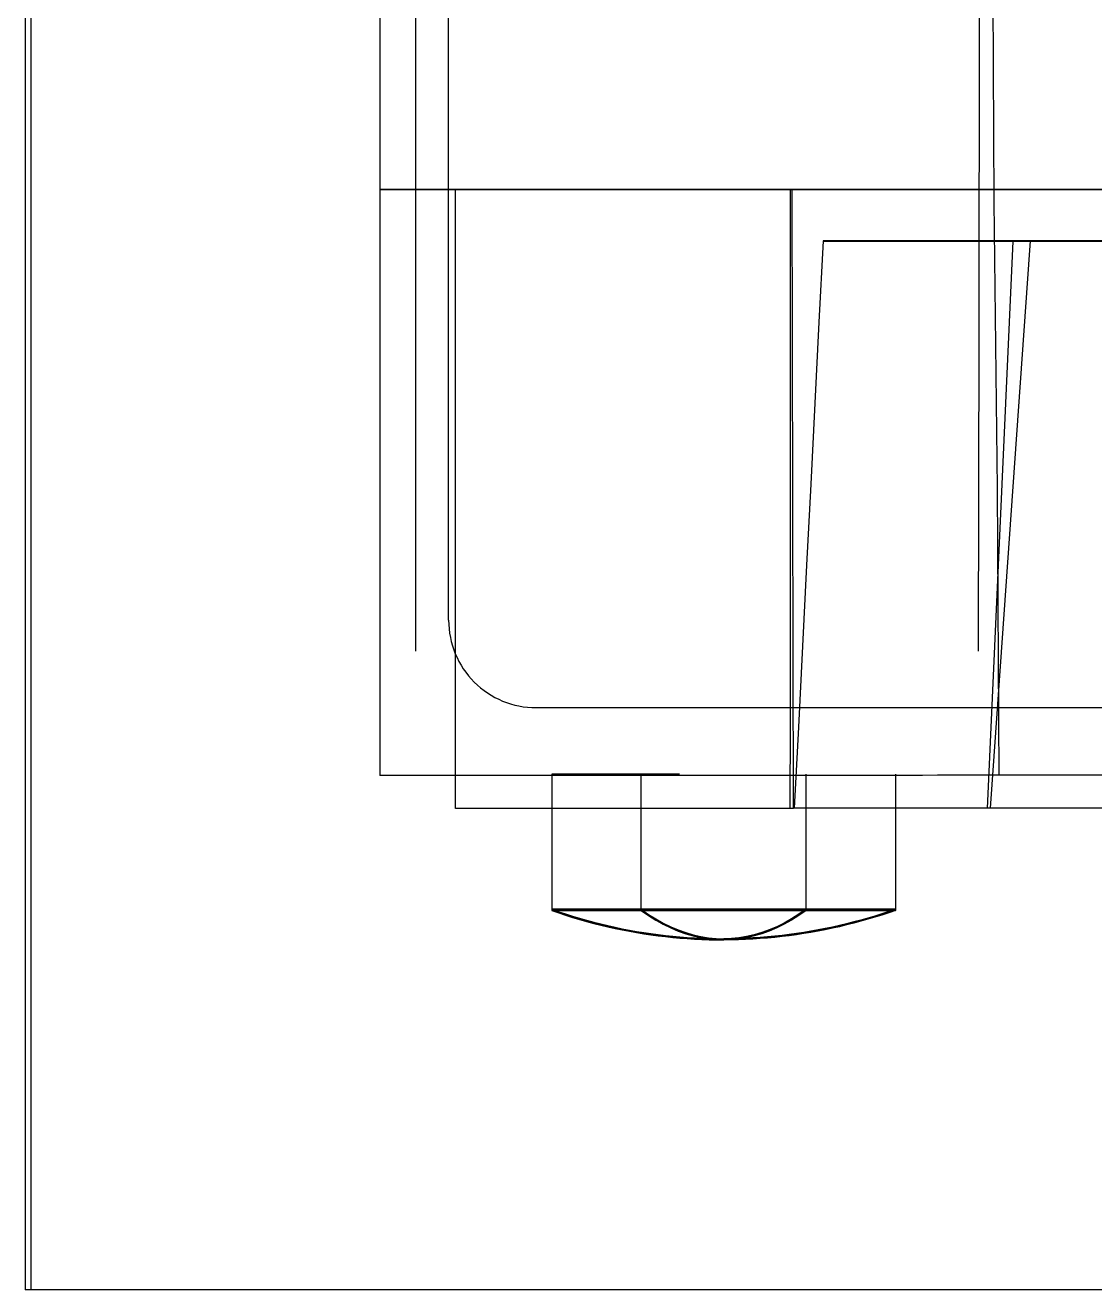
# Model space of a CAD drawing. Extents: x 0 to 320, y 0 to 390.
# Drawn here: x 0 to 31.11, y 0 to 36.78 of the extents above; entities that cross this region are included whole.
import ezdxf

# ---------------------------------------------------------------- set-up
doc = ezdxf.new("R2010")
doc.units = 0
doc.layers.add('-15N-THT. THIẾT BỊ ĐÓNG MỞ', color=40, linetype='CONTINUOUS')

# ---------------------------------------------------------------- blocks, each defined once
blk = doc.blocks.new('06 - N - SC VSD CHIẾU TRÊN ATV630C11~C16N4')
at = {"layer": '-15N-THT. THIẾT BỊ ĐÓNG MỞ'}
for p, q in [((-147.685, 19.471), (-147.685, 365.001)), ((-149.736, 213.922), (-149.684, 14.957)), ((-160, 65), (-160, 0)), ((-159.827, 0), (-159.827, 65)), ((-131.863, 39.98), (-131.826, 31.64)), ((-148.639, 27.857), (-148.639, 37.143)), ((-132.253, 27.857), (-132.239, 37.143)), ((-149.688, 32.002), (-27.399, 32.002)), ((-16.337, 31.999), (-149.687, 31.999)), ((-147.485, 32.002), (-147.475, 32.002)), ((-147.485, 14.002), (-147.485, 32.002)), ((-147.475, 31.999), (-147.485, 31.999)), ((-147.475, 32.002), (-147.445, 32.002)), ((-147.445, 31.999), (-147.475, 31.999)), ((-147.445, 32.002), (-147.396, 32.002)), ((-147.397, 31.999), (-147.445, 31.999)), ((-147.328, 31.999), (-147.397, 31.999)), ((-147.396, 32.002), (-147.327, 32.002)), ((-147.24, 31.999), (-147.328, 31.999)), ((-147.327, 32.002), (-147.239, 32.002)), ((-147.134, 31.999), (-147.24, 31.999)), ((-147.239, 32.002), (-147.132, 32.002)), ((-147.008, 31.999), (-147.134, 31.999)), ((-147.132, 32.002), (-147.006, 32.002)), ((-146.863, 31.999), (-147.008, 31.999)), ((-147.006, 32.002), (-146.861, 32.002)), ((-146.701, 31.999), (-146.863, 31.999)), ((-146.861, 32.002), (-146.697, 32.002)), ((-146.52, 31.999), (-146.701, 31.999)), ((-146.697, 32.002), (-146.515, 32.002)), ((-146.321, 31.999), (-146.52, 31.999)), ((-146.515, 32.002), (-146.316, 32.002)), ((-146.105, 31.999), (-146.321, 31.999)), ((-146.316, 32.002), (-146.099, 32.002)), ((-145.872, 31.999), (-146.105, 31.999)), ((-146.099, 32.002), (-145.865, 32.002)), ((-145.623, 31.999), (-145.872, 31.999)), ((-145.865, 32.002), (-145.615, 32.002)), ((-145.358, 31.999), (-145.623, 31.999)), ((-145.615, 32.002), (-145.349, 32.002)), ((-145.078, 31.999), (-145.358, 31.999)), ((-145.349, 32.002), (-145.067, 32.002)), ((-144.783, 31.999), (-145.078, 31.999)), ((-145.067, 32.002), (-144.771, 32.002)), ((-144.473, 31.999), (-144.783, 31.999)), ((-144.771, 32.002), (-144.46, 32.002)), ((-144.151, 31.999), (-144.473, 31.999)), ((-144.46, 32.002), (-144.136, 32.002)), ((-143.815, 31.999), (-144.151, 31.999)), ((-144.136, 32.002), (-143.798, 32.002)), ((-143.467, 31.999), (-143.815, 31.999)), ((-143.798, 32.002), (-143.449, 32.002)), ((-143.107, 31.999), (-143.467, 31.999)), ((-143.449, 32.002), (-143.088, 32.002)), ((-142.737, 31.999), (-143.107, 31.999)), ((-143.088, 32.002), (-142.716, 32.002)), ((-142.357, 31.999), (-142.737, 31.999)), ((-142.716, 32.002), (-142.334, 32.002)), ((-141.967, 31.999), (-142.357, 31.999)), ((-142.334, 32.002), (-141.942, 32.002)), ((-141.569, 31.999), (-141.967, 31.999)), ((-141.942, 32.002), (-141.542, 32.002)), ((-141.163, 31.999), (-141.569, 31.999)), ((-141.542, 32.002), (-141.135, 32.002)), ((-140.75, 31.999), (-141.163, 31.999)), ((-141.135, 32.002), (-140.72, 32.002)), ((-140.331, 31.999), (-140.75, 31.999)), ((-140.72, 32.002), (-140.299, 32.002)), ((-139.907, 31.999), (-140.331, 31.999)), ((-140.299, 32.002), (-139.009, 32.002)), ((-137.738, 31.999), (-139.907, 31.999)), ((-139.009, 32.002), (-138.572, 32.002)), ((-138.572, 32.002), (-137.694, 32.002)), ((-137.739, 29.428), (-137.738, 31.999)), ((-137.738, 31.999), (-27.389, 31.999)), ((-27.44, 32.002), (-137.694, 32.002)), ((-137.653, 14.002), (-137.694, 32.002)), ((-131.826, 31.64), (-131.732, 23.301)), ((-136.794, 30.502), (-136.913, 28.145)), ((-136.788, 30.502), (-136.794, 30.502)), ((-136.794, 30.5), (-136.788, 30.5)), ((-136.769, 30.502), (-136.788, 30.502)), ((-136.788, 30.5), (-136.771, 30.5)), ((-136.771, 30.5), (-136.744, 30.5)), ((-136.739, 30.502), (-136.769, 30.502)), ((-136.744, 30.5), (-136.705, 30.5)), ((-136.697, 30.502), (-136.739, 30.502)), ((-136.705, 30.5), (-136.655, 30.499)), ((-136.643, 30.502), (-136.697, 30.502)), ((-136.655, 30.499), (-136.595, 30.499)), ((-136.577, 30.502), (-136.643, 30.502)), ((-136.595, 30.499), (-136.524, 30.499)), ((-136.499, 30.502), (-136.577, 30.502)), ((-136.524, 30.499), (-136.442, 30.499)), ((-136.41, 30.502), (-136.499, 30.502)), ((-136.442, 30.499), (-136.349, 30.499)), ((-136.309, 30.502), (-136.41, 30.502)), ((-136.349, 30.499), (-136.247, 30.499)), ((-136.198, 30.502), (-136.309, 30.502)), ((-136.247, 30.499), (-136.134, 30.499)), ((-136.075, 30.502), (-136.198, 30.502)), ((-136.134, 30.499), (-136.012, 30.499)), ((-135.941, 30.502), (-136.075, 30.502)), ((-136.012, 30.499), (-135.88, 30.499)), ((-135.798, 30.502), (-135.941, 30.502)), ((-135.88, 30.499), (-135.739, 30.499)), ((-135.644, 30.502), (-135.798, 30.502)), ((-135.739, 30.499), (-135.589, 30.499)), ((-135.48, 30.502), (-135.644, 30.502)), ((-135.589, 30.499), (-135.43, 30.499)), ((-135.307, 30.502), (-135.48, 30.502)), ((-135.43, 30.499), (-135.263, 30.499)), ((-135.125, 30.502), (-135.307, 30.502)), ((-135.263, 30.499), (-135.088, 30.499)), ((-134.934, 30.502), (-135.125, 30.502)), ((-135.088, 30.499), (-134.905, 30.499)), ((-134.734, 30.502), (-134.934, 30.502)), ((-134.905, 30.499), (-134.714, 30.499)), ((-134.527, 30.502), (-134.734, 30.502)), ((-134.714, 30.499), (-134.517, 30.499)), ((-134.312, 30.502), (-134.527, 30.502)), ((-134.517, 30.499), (-134.314, 30.499)), ((-134.314, 30.499), (-134.104, 30.499)), ((-134.09, 30.502), (-134.312, 30.502)), ((-134.104, 30.499), (-133.668, 30.499)), ((-133.626, 30.502), (-134.09, 30.502)), ((-133.668, 30.499), (-133.442, 30.499)), ((-133.385, 30.502), (-133.626, 30.502)), ((-133.442, 30.499), (-132.741, 30.499)), ((-133.139, 30.502), (-133.385, 30.502)), ((-132.889, 30.502), (-133.139, 30.502)), ((-131.848, 30.502), (-132.889, 30.502)), ((-132.741, 30.499), (-132.5, 30.499)), ((-132.5, 30.499), (-32.411, 30.499)), ((-130.773, 30.502), (-131.928, 14.002)), ((-131.581, 30.502), (-131.848, 30.502)), ((-130.773, 30.502), (-131.581, 30.502)), ((-131.271, 30.499), (-131.378, 28.142)), ((-34.083, 30.502), (-130.773, 30.502)), ((-137.74, 26.856), (-137.739, 29.428)), ((-136.913, 28.145), (-137.033, 25.788)), ((-131.378, 28.142), (-131.591, 23.428)), ((-148.639, 18.571), (-148.639, 27.857)), ((-132.268, 18.571), (-132.253, 27.857)), ((-137.742, 24.285), (-137.74, 26.856)), ((-137.033, 25.788), (-137.152, 23.431)), ((-137.743, 21.713), (-137.742, 24.285)), ((-137.152, 23.431), (-137.272, 21.074)), ((-131.591, 23.428), (-131.804, 18.714)), ((-131.732, 23.301), (-131.684, 14.961)), ((-137.744, 19.142), (-137.743, 21.713)), ((-137.272, 21.074), (-137.391, 18.717)), ((-147.685, 19.471), (-147.685, 19.471)), ((-137.745, 16.57), (-137.744, 19.142)), ((-137.391, 18.717), (-137.511, 16.359)), ((-131.804, 18.714), (-132.017, 13.999)), ((-145.142, 16.93), (144.7, 17.074)), ((-145.142, 16.93), (-145.142, 16.93)), ((-137.746, 13.999), (-137.745, 16.57)), ((-137.511, 16.359), (-137.63, 14.002)), ((-144.685, 14.992), (-144.685, 14.01)), ((-144.685, 14.988), (-144.685, 14.497)), ((-144.685, 14.983), (-144.685, 14.492)), ((-144.685, 14.982), (-144.685, 14.491)), ((-144.685, 14.978), (-144.685, 14.486)), ((-144.685, 14.973), (-144.685, 14.482)), ((-144.685, 14.963), (-144.685, 14.472)), ((-144.685, 14.958), (-144.685, 14.466)), ((-142.083, 13.871), (-142.084, 14.994)), ((-142.083, 14.428), (-142.084, 14.989)), ((-142.083, 14.423), (-142.084, 14.985)), ((-142.083, 13.861), (-142.084, 14.984)), ((-142.083, 14.418), (-142.084, 14.979)), ((-142.083, 14.413), (-142.084, 14.974)), ((-142.083, 14.403), (-142.084, 14.965)), ((-142.083, 14.398), (-142.084, 14.959)), ((-137.286, 14.43), (-137.286, 14.996)), ((-137.286, 13.308), (-137.286, 14.987)), ((-137.286, 14.425), (-137.286, 14.986)), ((-137.286, 14.42), (-137.286, 14.981)), ((-137.286, 13.844), (-137.286, 14.976)), ((-137.286, 14.4), (-137.286, 14.961)), ((-134.685, 14.996), (-134.685, 14.505)), ((-134.685, 14.992), (-134.685, 14.01)), ((-134.685, 14.987), (-134.685, 14.496)), ((-134.685, 14.986), (-134.685, 14.004)), ((-134.685, 14.981), (-134.685, 14.49)), ((-134.685, 14.976), (-134.685, 14.486)), ((-134.685, 14.967), (-134.685, 14.476)), ((-134.685, 14.961), (-134.685, 14.47)), ((-107.185, 14.967), (-131.684, 14.961)), ((-144.685, 14.497), (-144.685, 14.006)), ((-144.685, 14.492), (-144.685, 14.001)), ((-144.685, 14.491), (-144.685, 14)), ((-144.685, 14.486), (-144.685, 13.995)), ((-144.685, 14.482), (-144.685, 13.991)), ((-144.685, 14.472), (-144.685, 13.981)), ((-144.685, 14.466), (-144.684, 13.484)), ((-142.083, 13.867), (-142.083, 14.428)), ((-142.083, 13.862), (-142.083, 14.423)), ((-142.083, 13.856), (-142.083, 14.418)), ((-142.083, 13.852), (-142.083, 14.413)), ((-142.083, 13.842), (-142.083, 14.403)), ((-142.083, 13.836), (-142.083, 14.398)), ((-137.286, 13.302), (-137.286, 14.425)), ((-137.286, 13.859), (-137.286, 14.42)), ((-137.286, 13.839), (-137.286, 14.4)), ((-134.685, 14.505), (-134.685, 14.014)), ((-134.685, 14.496), (-134.685, 14.005)), ((-134.685, 14.49), (-134.685, 13.999)), ((-134.685, 14.486), (-134.685, 13.995)), ((-134.685, 14.476), (-134.685, 13.985)), ((-134.685, 14.47), (-134.685, 13.979)), ((-147.485, 14.002), (-147.475, 14.002)), ((-147.485, 13.999), (-147.485, 14.002)), ((-147.475, 14.002), (-147.445, 14.002)), ((-147.445, 14.002), (-147.396, 14.002)), ((-147.396, 14.002), (-147.327, 14.002)), ((-147.327, 14.002), (-147.238, 14.002)), ((-147.238, 14.002), (-147.131, 14.002)), ((-147.131, 14.002), (-147.004, 14.002)), ((-147.004, 14.002), (-146.858, 14.002)), ((-146.858, 14.002), (-146.694, 14.002)), ((-146.694, 14.002), (-146.511, 14.002)), ((-146.511, 14.002), (-146.311, 14.002)), ((-146.311, 14.002), (-146.093, 14.002)), ((-146.093, 14.002), (-145.858, 14.002)), ((-145.858, 14.002), (-145.607, 14.002)), ((-145.607, 14.002), (-145.34, 14.002)), ((-145.34, 14.002), (-145.057, 14.002)), ((-145.057, 14.002), (-144.759, 14.002)), ((-144.759, 14.002), (-144.447, 14.002)), ((-144.685, 14.01), (-144.684, 13.519)), ((-144.685, 14.006), (-144.684, 13.515)), ((-144.685, 14.001), (-144.684, 13.51)), ((-144.685, 14), (-144.684, 13.018)), ((-144.685, 13.995), (-144.684, 13.504)), ((-144.685, 13.991), (-144.684, 13.499)), ((-144.685, 13.981), (-144.684, 13.49)), ((-144.447, 14.002), (-144.122, 14.002)), ((-144.122, 14.002), (-143.783, 14.002)), ((-143.783, 14.002), (-143.069, 14.002)), ((-143.069, 14.002), (-142.696, 14.002)), ((-142.696, 14.002), (-141.919, 14.002)), ((-141.919, 14.002), (-141.518, 14.002)), ((-141.518, 14.002), (-140.269, 14.002)), ((-140.269, 14.002), (-139.841, 14.002)), ((-139.841, 14.002), (-137.653, 14.002)), ((-27.483, 14.002), (-137.653, 14.002)), ((-134.685, 14.014), (-134.684, 13.523)), ((-134.685, 14.01), (-134.684, 13.519)), ((-134.685, 14.005), (-134.684, 13.514)), ((-134.685, 14.004), (-134.684, 13.513)), ((-134.685, 13.999), (-134.684, 13.508)), ((-134.685, 13.995), (-134.684, 13.504)), ((-134.685, 13.985), (-134.684, 13.494)), ((-134.685, 13.979), (-134.684, 13.488)), ((-142.082, 13.31), (-142.083, 13.871)), ((-142.082, 13.305), (-142.083, 13.867)), ((-142.082, 12.74), (-142.083, 13.862)), ((-142.082, 13.3), (-142.083, 13.861)), ((-142.082, 13.295), (-142.083, 13.856)), ((-142.082, 12.729), (-142.083, 13.852)), ((-142.082, 12.719), (-142.083, 13.842)), ((-142.082, 13.275), (-142.083, 13.836)), ((-137.286, 13.303), (-137.286, 13.865)), ((-137.286, 12.741), (-137.286, 13.859)), ((-137.286, 13.293), (-137.286, 13.854)), ((-137.286, 13.283), (-137.286, 13.844)), ((-137.286, 12.716), (-137.286, 13.839)), ((-144.684, 13.519), (-144.684, 13.028)), ((-144.684, 13.515), (-144.684, 13.023)), ((-144.684, 13.51), (-144.684, 13.019)), ((-144.684, 13.504), (-144.684, 13.013)), ((-144.684, 13.499), (-144.684, 13.008)), ((-144.684, 13.49), (-144.684, 12.999)), ((-144.684, 13.484), (-144.684, 12.993)), ((-142.081, 12.187), (-142.082, 13.31)), ((-142.081, 12.183), (-142.082, 13.305)), ((-142.081, 12.177), (-142.082, 13.3)), ((-142.082, 12.734), (-142.082, 13.295)), ((-142.082, 12.714), (-142.082, 13.275)), ((-137.286, 12.751), (-137.286, 13.312)), ((-137.286, 12.747), (-137.286, 13.308)), ((-137.286, 12.742), (-137.286, 13.303)), ((-137.286, 12.17), (-137.286, 13.297)), ((-137.286, 12.722), (-137.286, 13.283)), ((-134.684, 13.523), (-134.684, 13.032)), ((-134.684, 13.519), (-134.684, 13.028)), ((-134.684, 13.514), (-134.684, 13.023)), ((-134.684, 13.513), (-134.684, 13.022)), ((-134.684, 13.508), (-134.684, 13.017)), ((-134.684, 13.504), (-134.684, 13.013)), ((-134.684, 13.494), (-134.684, 13.003)), ((-134.684, 13.488), (-134.684, 12.506)), ((-144.684, 13.028), (-144.684, 12.537)), ((-144.684, 13.023), (-144.684, 12.041)), ((-144.684, 13.019), (-144.684, 12.528)), ((-144.684, 13.018), (-144.684, 12.527)), ((-144.684, 13.013), (-144.684, 12.522)), ((-144.684, 13.008), (-144.684, 12.517)), ((-144.684, 12.999), (-144.684, 12.017)), ((-144.684, 12.993), (-144.684, 12.502)), ((-134.684, 13.032), (-134.684, 12.05)), ((-134.684, 13.028), (-134.684, 12.537)), ((-134.684, 13.023), (-134.684, 12.532)), ((-134.684, 13.022), (-134.684, 12.531)), ((-134.684, 13.017), (-134.684, 12.526)), ((-134.684, 13.013), (-134.684, 12.522)), ((-134.684, 13.003), (-134.684, 12.512)), ((-144.684, 12.537), (-144.684, 12.046)), ((-144.684, 12.528), (-144.684, 12.037)), ((-144.684, 12.527), (-144.684, 12.036)), ((-144.684, 12.522), (-144.684, 12.031)), ((-144.684, 12.517), (-144.684, 12.026)), ((-142.081, 12.178), (-142.082, 12.74)), ((-142.081, 12.173), (-142.082, 12.734)), ((-142.081, 12.168), (-142.082, 12.729)), ((-142.081, 12.158), (-142.082, 12.719)), ((-142.081, 12.152), (-142.082, 12.714)), ((-137.286, 11.628), (-137.286, 12.751)), ((-137.286, 12.18), (-137.286, 12.741)), ((-137.286, 12.161), (-137.286, 12.722)), ((-137.286, 12.155), (-137.286, 12.716)), ((-134.684, 12.537), (-134.684, 12.046)), ((-134.684, 12.532), (-134.684, 12.041)), ((-134.684, 12.531), (-134.684, 12.04)), ((-134.684, 12.526), (-134.684, 12.036)), ((-134.684, 12.522), (-134.684, 12.031)), ((-134.684, 12.512), (-134.684, 12.021)), ((-134.684, 12.506), (-134.684, 12.015)), ((-144.684, 12.502), (-144.684, 12.011)), ((-142.081, 11.626), (-142.081, 12.187)), ((-142.081, 11.622), (-142.081, 12.183)), ((-142.081, 11.617), (-142.081, 12.178)), ((-142.081, 11.616), (-142.081, 12.177)), ((-142.08, 11.05), (-142.081, 12.173)), ((-142.08, 11.045), (-142.081, 12.168)), ((-142.08, 11.036), (-142.081, 12.158)), ((-142.081, 11.591), (-142.081, 12.152)), ((-137.286, 11.067), (-137.286, 12.185)), ((-137.286, 11.618), (-137.286, 12.18)), ((-137.286, 11.614), (-137.286, 12.175)), ((-137.286, 11.609), (-137.286, 12.17)), ((-137.286, 11.599), (-137.286, 12.161)), ((-137.286, 11.032), (-137.286, 12.155)), ((-144.684, 12.046), (-144.683, 11.555)), ((-144.684, 12.041), (-144.683, 11.55)), ((-144.684, 12.037), (-144.683, 11.055)), ((-144.684, 12.036), (-144.683, 11.545)), ((-144.684, 12.031), (-144.683, 11.049)), ((-144.684, 12.026), (-144.683, 11.044)), ((-144.684, 12.017), (-144.683, 11.526)), ((-144.684, 12.011), (-144.683, 11.52)), ((-134.684, 12.05), (-134.683, 11.559)), ((-134.684, 12.046), (-134.683, 11.555)), ((-134.684, 12.041), (-134.683, 11.55)), ((-134.684, 12.04), (-134.683, 11.549)), ((-134.684, 12.036), (-134.683, 11.545)), ((-134.684, 12.031), (-134.683, 11.54)), ((-134.684, 12.021), (-134.683, 11.53)), ((-134.684, 12.015), (-134.683, 11.525)), ((-144.683, 11.555), (-144.683, 11.064)), ((-144.683, 11.55), (-144.683, 11.059)), ((-144.683, 11.545), (-144.683, 11.054)), ((-144.683, 11.526), (-144.683, 11.034)), ((-144.683, 11.52), (-144.683, 11.029)), ((-142.08, 11.065), (-142.081, 11.626)), ((-142.08, 11.06), (-142.081, 11.622)), ((-142.08, 11.056), (-142.081, 11.617)), ((-142.08, 11.055), (-142.081, 11.616)), ((-142.08, 11.03), (-142.081, 11.591)), ((-137.286, 11.058), (-137.286, 11.624)), ((-137.286, 11.052), (-137.286, 11.618)), ((-137.286, 11.048), (-137.286, 11.609)), ((-137.286, 11.038), (-137.286, 11.599)), ((-134.683, 11.559), (-134.683, 11.068)), ((-134.683, 11.555), (-134.683, 11.064)), ((-134.683, 11.55), (-134.683, 11.059)), ((-134.683, 11.549), (-134.683, 11.058)), ((-134.683, 11.545), (-134.683, 11.054)), ((-134.683, 11.54), (-134.683, 11.049)), ((-134.683, 11.53), (-134.683, 11.039)), ((-134.683, 11.525), (-134.683, 11.034)), ((-144.683, 11.064), (-144.482, 10.994)), ((-144.683, 11.059), (-144.482, 10.99)), ((-144.683, 11.055), (-144.482, 10.985)), ((-144.683, 11.054), (-144.482, 10.984)), ((-144.683, 11.049), (-144.482, 10.979)), ((-144.683, 11.044), (-144.482, 10.975)), ((-144.683, 11.034), (-144.482, 10.965)), ((-142.08, 11.065), (-141.87, 10.917)), ((-142.08, 11.06), (-141.87, 10.913)), ((-142.08, 11.056), (-141.87, 10.908)), ((-142.08, 11.055), (-141.87, 10.907)), ((-142.08, 11.05), (-141.87, 10.902)), ((-142.08, 11.045), (-141.87, 10.898)), ((-142.08, 11.036), (-141.87, 10.888)), ((-137.286, 11.067), (-137.497, 10.919)), ((-137.286, 11.063), (-137.497, 10.915)), ((-137.286, 11.058), (-137.497, 10.91)), ((-137.286, 11.057), (-137.497, 10.909)), ((-137.286, 11.052), (-137.497, 10.905)), ((-137.286, 11.048), (-137.497, 10.9)), ((-137.286, 11.038), (-137.497, 10.89)), ((-134.683, 11.068), (-134.884, 10.999)), ((-134.683, 11.064), (-134.884, 10.995)), ((-134.683, 11.059), (-134.884, 10.99)), ((-134.683, 11.058), (-134.884, 10.989)), ((-134.683, 11.054), (-134.884, 10.984)), ((-134.683, 11.049), (-134.884, 10.979)), ((-134.683, 11.039), (-134.884, 10.97)), ((-134.683, 11.034), (-134.884, 10.964)), ((-144.683, 11.029), (-144.482, 10.959)), ((-144.482, 10.994), (-144.281, 10.928)), ((-144.482, 10.99), (-144.281, 10.923)), ((-144.482, 10.985), (-144.281, 10.919)), ((-144.482, 10.984), (-144.281, 10.918)), ((-144.482, 10.979), (-144.281, 10.913)), ((-144.482, 10.975), (-144.281, 10.908)), ((-144.482, 10.965), (-144.281, 10.899)), ((-144.482, 10.959), (-144.281, 10.893)), ((-144.281, 10.928), (-144.078, 10.864)), ((-144.281, 10.923), (-144.078, 10.86)), ((-144.281, 10.919), (-144.078, 10.855)), ((-144.281, 10.918), (-144.078, 10.854)), ((-144.281, 10.913), (-144.078, 10.85)), ((-144.281, 10.908), (-144.078, 10.845)), ((-144.281, 10.899), (-144.078, 10.835)), ((-144.281, 10.893), (-144.078, 10.829)), ((-144.078, 10.864), (-143.874, 10.804)), ((-144.078, 10.86), (-143.874, 10.799)), ((-144.078, 10.855), (-143.874, 10.795)), ((-144.078, 10.854), (-143.874, 10.794)), ((-144.078, 10.85), (-143.874, 10.789)), ((-144.078, 10.845), (-143.874, 10.784)), ((-144.078, 10.835), (-143.874, 10.775)), ((-144.078, 10.829), (-143.874, 10.769)), ((-143.874, 10.804), (-143.67, 10.746)), ((-143.874, 10.799), (-143.67, 10.741)), ((-143.874, 10.795), (-143.67, 10.737)), ((-143.874, 10.794), (-143.67, 10.736)), ((-143.874, 10.789), (-143.67, 10.731)), ((-143.874, 10.784), (-143.67, 10.726)), ((-143.874, 10.775), (-143.67, 10.717)), ((-143.874, 10.769), (-143.67, 10.711)), ((-143.67, 10.746), (-143.465, 10.691)), ((-143.67, 10.741), (-143.465, 10.687)), ((-143.67, 10.737), (-143.465, 10.682)), ((-143.67, 10.736), (-143.465, 10.681)), ((-143.67, 10.731), (-143.465, 10.676)), ((-143.67, 10.726), (-143.465, 10.672)), ((-143.67, 10.717), (-143.465, 10.662)), ((-143.67, 10.711), (-143.465, 10.656)), ((-143.465, 10.691), (-143.259, 10.639)), ((-143.465, 10.687), (-143.259, 10.635)), ((-143.465, 10.682), (-143.259, 10.63)), ((-143.465, 10.681), (-143.259, 10.629)), ((-143.465, 10.676), (-143.259, 10.624)), ((-143.465, 10.672), (-143.259, 10.62)), ((-142.08, 11.03), (-141.87, 10.882)), ((-141.87, 10.917), (-141.657, 10.783)), ((-141.87, 10.913), (-141.657, 10.779)), ((-141.87, 10.908), (-141.657, 10.774)), ((-141.87, 10.907), (-141.657, 10.773)), ((-141.87, 10.902), (-141.657, 10.769)), ((-141.87, 10.898), (-141.657, 10.764)), ((-141.87, 10.888), (-141.657, 10.754)), ((-141.87, 10.882), (-141.657, 10.749)), ((-141.657, 10.783), (-141.442, 10.663)), ((-141.657, 10.779), (-141.442, 10.659)), ((-141.657, 10.774), (-141.442, 10.654)), ((-141.657, 10.773), (-141.442, 10.653)), ((-141.657, 10.769), (-141.442, 10.649)), ((-141.657, 10.764), (-141.442, 10.644)), ((-141.657, 10.754), (-141.442, 10.634)), ((-141.657, 10.749), (-141.442, 10.628)), ((-137.924, 10.665), (-138.14, 10.559)), ((-137.709, 10.785), (-137.924, 10.665)), ((-137.709, 10.781), (-137.924, 10.661)), ((-137.709, 10.776), (-137.924, 10.656)), ((-137.709, 10.775), (-137.924, 10.655)), ((-137.709, 10.771), (-137.924, 10.65)), ((-137.709, 10.766), (-137.924, 10.646)), ((-137.709, 10.756), (-137.924, 10.636)), ((-137.709, 10.751), (-137.924, 10.63)), ((-137.497, 10.919), (-137.709, 10.785)), ((-137.497, 10.915), (-137.709, 10.781)), ((-137.497, 10.91), (-137.709, 10.776)), ((-137.497, 10.909), (-137.709, 10.775)), ((-137.497, 10.905), (-137.709, 10.771)), ((-137.497, 10.9), (-137.709, 10.766)), ((-137.497, 10.89), (-137.709, 10.756)), ((-137.497, 10.885), (-137.709, 10.751)), ((-137.286, 11.032), (-137.497, 10.885)), ((-135.901, 10.695), (-136.107, 10.643)), ((-135.901, 10.69), (-136.107, 10.638)), ((-135.901, 10.686), (-136.107, 10.634)), ((-135.901, 10.685), (-136.107, 10.633)), ((-135.901, 10.68), (-136.107, 10.628)), ((-135.901, 10.675), (-136.107, 10.623)), ((-135.901, 10.666), (-136.107, 10.614)), ((-135.696, 10.75), (-135.901, 10.695)), ((-135.696, 10.745), (-135.901, 10.69)), ((-135.696, 10.741), (-135.901, 10.686)), ((-135.696, 10.74), (-135.901, 10.685)), ((-135.696, 10.735), (-135.901, 10.68)), ((-135.696, 10.73), (-135.901, 10.675)), ((-135.696, 10.721), (-135.901, 10.666)), ((-135.696, 10.715), (-135.901, 10.66)), ((-135.492, 10.808), (-135.696, 10.75)), ((-135.492, 10.803), (-135.696, 10.745)), ((-135.492, 10.799), (-135.696, 10.741)), ((-135.492, 10.798), (-135.696, 10.74)), ((-135.492, 10.793), (-135.696, 10.735)), ((-135.492, 10.788), (-135.696, 10.73)), ((-135.492, 10.779), (-135.696, 10.721)), ((-135.492, 10.773), (-135.696, 10.715)), ((-135.288, 10.869), (-135.492, 10.808)), ((-135.288, 10.864), (-135.492, 10.803)), ((-135.288, 10.86), (-135.492, 10.799)), ((-135.288, 10.859), (-135.492, 10.798)), ((-135.288, 10.854), (-135.492, 10.793)), ((-135.288, 10.849), (-135.492, 10.788)), ((-135.288, 10.84), (-135.492, 10.779)), ((-135.288, 10.834), (-135.492, 10.773)), ((-135.086, 10.932), (-135.288, 10.869)), ((-135.086, 10.928), (-135.288, 10.864)), ((-135.086, 10.923), (-135.288, 10.86)), ((-135.086, 10.922), (-135.288, 10.859)), ((-135.086, 10.918), (-135.288, 10.854)), ((-135.086, 10.913), (-135.288, 10.849)), ((-135.086, 10.903), (-135.288, 10.84)), ((-135.086, 10.898), (-135.288, 10.834)), ((-134.884, 10.999), (-135.086, 10.932)), ((-134.884, 10.995), (-135.086, 10.928)), ((-134.884, 10.99), (-135.086, 10.923)), ((-134.884, 10.989), (-135.086, 10.922)), ((-134.884, 10.984), (-135.086, 10.918)), ((-134.884, 10.979), (-135.086, 10.913)), ((-134.884, 10.97), (-135.086, 10.903)), ((-134.884, 10.964), (-135.086, 10.898)), ((-143.465, 10.662), (-143.259, 10.61)), ((-143.465, 10.656), (-143.259, 10.604)), ((-143.259, 10.639), (-143.052, 10.59)), ((-143.259, 10.635), (-143.052, 10.586)), ((-143.259, 10.63), (-143.052, 10.581)), ((-143.259, 10.629), (-143.052, 10.58)), ((-143.259, 10.624), (-143.052, 10.575)), ((-143.259, 10.62), (-143.052, 10.571)), ((-143.259, 10.61), (-143.052, 10.561)), ((-143.259, 10.604), (-143.052, 10.555)), ((-143.052, 10.59), (-142.845, 10.544)), ((-143.052, 10.586), (-142.845, 10.54)), ((-143.052, 10.581), (-142.845, 10.535)), ((-143.052, 10.58), (-142.845, 10.534)), ((-143.052, 10.575), (-142.845, 10.529)), ((-143.052, 10.571), (-142.845, 10.525)), ((-143.052, 10.561), (-142.845, 10.515)), ((-143.052, 10.555), (-142.845, 10.509)), ((-142.845, 10.544), (-142.637, 10.501)), ((-142.845, 10.54), (-142.637, 10.496)), ((-142.845, 10.535), (-142.637, 10.492)), ((-142.845, 10.534), (-142.637, 10.491)), ((-142.845, 10.529), (-142.637, 10.486)), ((-142.845, 10.525), (-142.637, 10.481)), ((-142.845, 10.515), (-142.637, 10.472)), ((-142.845, 10.509), (-142.637, 10.466)), ((-142.637, 10.501), (-142.428, 10.461)), ((-142.637, 10.496), (-142.428, 10.456)), ((-142.637, 10.492), (-142.428, 10.452)), ((-142.637, 10.491), (-142.428, 10.451)), ((-142.637, 10.486), (-142.428, 10.446)), ((-142.637, 10.481), (-142.428, 10.441)), ((-142.637, 10.472), (-142.428, 10.432)), ((-142.637, 10.466), (-142.428, 10.426)), ((-142.428, 10.461), (-142.219, 10.423)), ((-142.428, 10.456), (-142.219, 10.419)), ((-142.428, 10.452), (-142.219, 10.414)), ((-142.428, 10.451), (-142.219, 10.413)), ((-142.428, 10.446), (-142.219, 10.409)), ((-142.428, 10.441), (-142.219, 10.404)), ((-142.428, 10.432), (-142.219, 10.394)), ((-142.428, 10.426), (-142.219, 10.389)), ((-142.219, 10.423), (-142.01, 10.389)), ((-142.219, 10.419), (-142.01, 10.385)), ((-142.219, 10.414), (-142.01, 10.38)), ((-142.219, 10.413), (-142.01, 10.379)), ((-142.219, 10.409), (-142.01, 10.374)), ((-142.219, 10.404), (-142.01, 10.369)), ((-142.219, 10.394), (-142.01, 10.36)), ((-142.219, 10.389), (-142.01, 10.354)), ((-142.01, 10.389), (-141.8, 10.358)), ((-142.01, 10.385), (-141.8, 10.353)), ((-142.01, 10.38), (-141.8, 10.349)), ((-142.01, 10.379), (-141.8, 10.348)), ((-142.01, 10.374), (-141.8, 10.343)), ((-142.01, 10.369), (-141.8, 10.338)), ((-142.01, 10.36), (-141.8, 10.329)), ((-142.01, 10.354), (-141.8, 10.323)), ((-141.8, 10.358), (-141.589, 10.329)), ((-141.8, 10.353), (-141.589, 10.325)), ((-141.8, 10.349), (-141.589, 10.32)), ((-141.8, 10.348), (-141.589, 10.319)), ((-141.8, 10.343), (-141.589, 10.314)), ((-141.8, 10.338), (-141.589, 10.31)), ((-141.8, 10.329), (-141.589, 10.3)), ((-141.8, 10.323), (-141.589, 10.294)), ((-141.589, 10.329), (-141.378, 10.304)), ((-141.589, 10.325), (-141.378, 10.299)), ((-141.589, 10.32), (-141.378, 10.295)), ((-141.589, 10.319), (-141.378, 10.294)), ((-141.589, 10.314), (-141.378, 10.289)), ((-141.589, 10.31), (-141.378, 10.284)), ((-141.589, 10.3), (-141.378, 10.275)), ((-141.442, 10.663), (-141.226, 10.557)), ((-141.442, 10.659), (-141.226, 10.553)), ((-141.442, 10.654), (-141.226, 10.548)), ((-141.442, 10.653), (-141.226, 10.547)), ((-141.442, 10.649), (-141.226, 10.542)), ((-141.442, 10.644), (-141.226, 10.538)), ((-141.442, 10.634), (-141.226, 10.528)), ((-141.442, 10.628), (-141.226, 10.522)), ((-141.378, 10.304), (-141.167, 10.281)), ((-141.378, 10.299), (-141.167, 10.277)), ((-141.226, 10.557), (-141.008, 10.465)), ((-141.226, 10.553), (-141.008, 10.46)), ((-141.226, 10.548), (-141.008, 10.456)), ((-141.226, 10.547), (-141.008, 10.455)), ((-141.226, 10.542), (-141.008, 10.45)), ((-141.226, 10.538), (-141.008, 10.445)), ((-141.226, 10.528), (-141.008, 10.436)), ((-141.226, 10.522), (-141.008, 10.43)), ((-141.008, 10.465), (-140.789, 10.387)), ((-141.008, 10.46), (-140.789, 10.382)), ((-141.008, 10.456), (-140.789, 10.378)), ((-141.008, 10.455), (-140.789, 10.377)), ((-141.008, 10.45), (-140.789, 10.372)), ((-141.008, 10.445), (-140.789, 10.367)), ((-141.008, 10.436), (-140.789, 10.358)), ((-141.008, 10.43), (-140.789, 10.352)), ((-140.789, 10.387), (-140.569, 10.323)), ((-140.789, 10.382), (-140.569, 10.318)), ((-140.789, 10.378), (-140.569, 10.314)), ((-140.789, 10.377), (-140.569, 10.313)), ((-140.789, 10.372), (-140.569, 10.308)), ((-140.789, 10.367), (-140.569, 10.303)), ((-140.789, 10.358), (-140.569, 10.293)), ((-140.789, 10.352), (-140.569, 10.288)), ((-140.569, 10.323), (-140.348, 10.272)), ((-140.569, 10.318), (-140.348, 10.268)), ((-140.569, 10.314), (-140.348, 10.264)), ((-140.569, 10.313), (-140.348, 10.262)), ((-140.569, 10.308), (-140.348, 10.258)), ((-140.569, 10.303), (-140.348, 10.253)), ((-138.797, 10.323), (-139.018, 10.273)), ((-138.797, 10.319), (-139.018, 10.269)), ((-138.797, 10.314), (-139.018, 10.264)), ((-138.797, 10.313), (-139.018, 10.263)), ((-138.797, 10.309), (-139.018, 10.258)), ((-138.797, 10.304), (-139.018, 10.254)), ((-138.577, 10.388), (-138.797, 10.323)), ((-138.577, 10.383), (-138.797, 10.319)), ((-138.577, 10.379), (-138.797, 10.314)), ((-138.577, 10.378), (-138.797, 10.313)), ((-138.577, 10.373), (-138.797, 10.309)), ((-138.577, 10.368), (-138.797, 10.304)), ((-138.577, 10.359), (-138.797, 10.294)), ((-138.577, 10.353), (-138.797, 10.289)), ((-138.358, 10.466), (-138.577, 10.388)), ((-138.358, 10.462), (-138.577, 10.383)), ((-138.358, 10.457), (-138.577, 10.379)), ((-138.358, 10.456), (-138.577, 10.378)), ((-138.358, 10.451), (-138.577, 10.373)), ((-138.358, 10.447), (-138.577, 10.368)), ((-138.358, 10.437), (-138.577, 10.359)), ((-138.358, 10.431), (-138.577, 10.353)), ((-138.14, 10.559), (-138.358, 10.466)), ((-138.14, 10.554), (-138.358, 10.462)), ((-138.14, 10.55), (-138.358, 10.457)), ((-138.14, 10.549), (-138.358, 10.456)), ((-138.14, 10.544), (-138.358, 10.451)), ((-138.14, 10.539), (-138.358, 10.447)), ((-138.14, 10.53), (-138.358, 10.437)), ((-138.14, 10.524), (-138.358, 10.431)), ((-137.987, 10.306), (-138.199, 10.283)), ((-137.987, 10.301), (-138.199, 10.278)), ((-137.924, 10.661), (-138.14, 10.554)), ((-137.924, 10.656), (-138.14, 10.55)), ((-137.924, 10.655), (-138.14, 10.549)), ((-137.924, 10.65), (-138.14, 10.544)), ((-137.924, 10.646), (-138.14, 10.539)), ((-137.924, 10.636), (-138.14, 10.53)), ((-137.924, 10.63), (-138.14, 10.524)), ((-137.777, 10.331), (-137.987, 10.306)), ((-137.777, 10.327), (-137.987, 10.301)), ((-137.777, 10.322), (-137.987, 10.297)), ((-137.776, 10.321), (-137.987, 10.296)), ((-137.776, 10.316), (-137.987, 10.291)), ((-137.776, 10.312), (-137.987, 10.286)), ((-137.776, 10.302), (-137.987, 10.276)), ((-137.566, 10.36), (-137.777, 10.331)), ((-137.566, 10.355), (-137.777, 10.327)), ((-137.566, 10.351), (-137.777, 10.322)), ((-137.566, 10.325), (-137.777, 10.296)), ((-137.566, 10.35), (-137.776, 10.321)), ((-137.566, 10.345), (-137.776, 10.316)), ((-137.566, 10.34), (-137.776, 10.312)), ((-137.566, 10.331), (-137.776, 10.302)), ((-137.356, 10.391), (-137.566, 10.36)), ((-137.356, 10.387), (-137.566, 10.355)), ((-137.356, 10.382), (-137.566, 10.351)), ((-137.356, 10.381), (-137.566, 10.35)), ((-137.356, 10.377), (-137.566, 10.345)), ((-137.356, 10.372), (-137.566, 10.34)), ((-137.356, 10.362), (-137.566, 10.331)), ((-137.356, 10.356), (-137.566, 10.325)), ((-137.146, 10.426), (-137.356, 10.391)), ((-137.146, 10.421), (-137.356, 10.387)), ((-137.146, 10.417), (-137.356, 10.382)), ((-137.146, 10.416), (-137.356, 10.381)), ((-137.146, 10.411), (-137.356, 10.377)), ((-137.146, 10.406), (-137.356, 10.372)), ((-137.146, 10.397), (-137.356, 10.362)), ((-137.146, 10.391), (-137.356, 10.356)), ((-136.937, 10.463), (-137.146, 10.426)), ((-136.937, 10.459), (-137.146, 10.421)), ((-136.937, 10.454), (-137.146, 10.417)), ((-136.937, 10.453), (-137.146, 10.416)), ((-136.937, 10.449), (-137.146, 10.411)), ((-136.937, 10.444), (-137.146, 10.406)), ((-136.937, 10.434), (-137.146, 10.397)), ((-136.937, 10.429), (-137.146, 10.391)), ((-136.729, 10.504), (-136.937, 10.463)), ((-136.729, 10.499), (-136.937, 10.459)), ((-136.729, 10.495), (-136.937, 10.454)), ((-136.729, 10.494), (-136.937, 10.453)), ((-136.729, 10.489), (-136.937, 10.449)), ((-136.729, 10.484), (-136.937, 10.444)), ((-136.729, 10.475), (-136.937, 10.434)), ((-136.729, 10.469), (-136.937, 10.429)), ((-136.521, 10.547), (-136.729, 10.504)), ((-136.521, 10.543), (-136.729, 10.499)), ((-136.521, 10.538), (-136.729, 10.495)), ((-136.521, 10.537), (-136.729, 10.494)), ((-136.521, 10.532), (-136.729, 10.489)), ((-136.521, 10.528), (-136.729, 10.484)), ((-136.521, 10.518), (-136.729, 10.475)), ((-136.521, 10.512), (-136.729, 10.469)), ((-136.314, 10.594), (-136.521, 10.547)), ((-136.314, 10.589), (-136.521, 10.543)), ((-136.314, 10.585), (-136.521, 10.538)), ((-136.314, 10.584), (-136.521, 10.537)), ((-136.314, 10.579), (-136.521, 10.532)), ((-136.314, 10.574), (-136.521, 10.528)), ((-136.314, 10.564), (-136.521, 10.518)), ((-136.314, 10.559), (-136.521, 10.512)), ((-136.107, 10.643), (-136.314, 10.594)), ((-136.107, 10.638), (-136.314, 10.589)), ((-136.107, 10.634), (-136.314, 10.585)), ((-136.107, 10.633), (-136.314, 10.584)), ((-136.107, 10.628), (-136.314, 10.579)), ((-136.107, 10.623), (-136.314, 10.574)), ((-136.107, 10.614), (-136.314, 10.564)), ((-136.107, 10.608), (-136.314, 10.559)), ((-135.901, 10.66), (-136.107, 10.608)), ((-141.589, 10.294), (-141.378, 10.269)), ((-141.378, 10.295), (-141.167, 10.272)), ((-141.378, 10.294), (-141.167, 10.271)), ((-141.378, 10.289), (-141.167, 10.267)), ((-141.378, 10.284), (-141.167, 10.262)), ((-141.378, 10.275), (-141.167, 10.252)), ((-141.378, 10.269), (-141.167, 10.246)), ((-141.167, 10.281), (-140.956, 10.262)), ((-141.167, 10.277), (-140.956, 10.257)), ((-141.167, 10.272), (-140.956, 10.253)), ((-141.167, 10.271), (-140.956, 10.252)), ((-141.167, 10.267), (-140.956, 10.247)), ((-141.167, 10.262), (-140.956, 10.242)), ((-141.167, 10.252), (-140.956, 10.233)), ((-141.167, 10.246), (-140.956, 10.227)), ((-140.956, 10.262), (-140.744, 10.245)), ((-140.956, 10.257), (-140.744, 10.241)), ((-140.956, 10.253), (-140.745, 10.236)), ((-140.956, 10.252), (-140.744, 10.235)), ((-140.956, 10.247), (-140.744, 10.231)), ((-140.956, 10.242), (-140.744, 10.226)), ((-140.956, 10.233), (-140.744, 10.216)), ((-140.956, 10.227), (-140.744, 10.211)), ((-140.745, 10.236), (-140.533, 10.223)), ((-140.744, 10.245), (-140.532, 10.232)), ((-140.744, 10.241), (-140.532, 10.227)), ((-140.744, 10.235), (-140.532, 10.222)), ((-140.744, 10.231), (-140.532, 10.217)), ((-140.744, 10.226), (-140.532, 10.212)), ((-140.744, 10.216), (-140.532, 10.203)), ((-140.744, 10.211), (-140.532, 10.197)), ((-140.569, 10.293), (-140.348, 10.243)), ((-140.569, 10.288), (-140.348, 10.238)), ((-140.533, 10.223), (-140.321, 10.213)), ((-140.532, 10.232), (-140.32, 10.221)), ((-140.532, 10.227), (-140.32, 10.217)), ((-140.532, 10.222), (-140.32, 10.211)), ((-140.532, 10.217), (-140.32, 10.207)), ((-140.532, 10.212), (-140.32, 10.202)), ((-140.532, 10.203), (-140.32, 10.192)), ((-140.532, 10.197), (-140.32, 10.187)), ((-140.348, 10.272), (-140.126, 10.237)), ((-140.348, 10.268), (-140.126, 10.232)), ((-140.348, 10.264), (-140.126, 10.228)), ((-140.348, 10.262), (-140.126, 10.227)), ((-140.348, 10.258), (-140.126, 10.222)), ((-140.348, 10.253), (-140.126, 10.217)), ((-140.348, 10.243), (-140.126, 10.208)), ((-140.348, 10.238), (-140.126, 10.202)), ((-140.321, 10.213), (-140.109, 10.205)), ((-140.32, 10.221), (-140.108, 10.214)), ((-140.32, 10.217), (-140.108, 10.209)), ((-140.32, 10.211), (-140.107, 10.204)), ((-140.32, 10.207), (-140.107, 10.199)), ((-140.32, 10.202), (-140.107, 10.194)), ((-140.32, 10.192), (-140.107, 10.185)), ((-140.32, 10.187), (-140.108, 10.179)), ((-140.126, 10.237), (-139.905, 10.215)), ((-140.126, 10.232), (-139.905, 10.211)), ((-140.126, 10.228), (-139.905, 10.206)), ((-140.126, 10.227), (-139.905, 10.205)), ((-140.126, 10.222), (-139.905, 10.2)), ((-140.126, 10.217), (-139.905, 10.196)), ((-140.126, 10.208), (-139.905, 10.186)), ((-140.126, 10.202), (-139.905, 10.18)), ((-140.109, 10.205), (-139.897, 10.201)), ((-140.108, 10.214), (-139.895, 10.21)), ((-140.108, 10.209), (-139.895, 10.205)), ((-140.108, 10.179), (-139.895, 10.175)), ((-140.107, 10.204), (-139.895, 10.2)), ((-140.107, 10.199), (-139.895, 10.195)), ((-140.107, 10.194), (-139.895, 10.19)), ((-140.107, 10.185), (-139.895, 10.18)), ((-139.905, 10.215), (-139.682, 10.208)), ((-139.905, 10.211), (-139.682, 10.204)), ((-139.905, 10.206), (-139.682, 10.199)), ((-139.905, 10.205), (-139.682, 10.198)), ((-139.905, 10.2), (-139.682, 10.193)), ((-139.905, 10.196), (-139.682, 10.189)), ((-139.905, 10.186), (-139.682, 10.179)), ((-139.905, 10.18), (-139.682, 10.173)), ((-139.897, 10.201), (-139.685, 10.199)), ((-139.895, 10.21), (-139.683, 10.208)), ((-139.895, 10.205), (-139.683, 10.204)), ((-139.895, 10.2), (-139.683, 10.198)), ((-139.895, 10.195), (-139.683, 10.193)), ((-139.895, 10.19), (-139.683, 10.189)), ((-139.895, 10.18), (-139.683, 10.179)), ((-139.895, 10.175), (-139.683, 10.173)), ((-139.683, 10.199), (-139.685, 10.199)), ((-139.461, 10.215), (-139.683, 10.208)), ((-139.461, 10.211), (-139.683, 10.204)), ((-139.47, 10.21), (-139.683, 10.208)), ((-139.461, 10.206), (-139.683, 10.199)), ((-139.461, 10.205), (-139.683, 10.198)), ((-139.47, 10.205), (-139.683, 10.204)), ((-139.461, 10.201), (-139.683, 10.193)), ((-139.47, 10.201), (-139.683, 10.199)), ((-139.47, 10.2), (-139.683, 10.198)), ((-139.461, 10.196), (-139.683, 10.189)), ((-139.47, 10.195), (-139.683, 10.193)), ((-139.47, 10.19), (-139.683, 10.189)), ((-139.461, 10.186), (-139.683, 10.179)), ((-139.461, 10.181), (-139.683, 10.173)), ((-139.683, 10.179), (-139.681, 10.179)), ((-139.47, 10.175), (-139.683, 10.173)), ((-139.47, 10.181), (-139.681, 10.179)), ((-139.258, 10.214), (-139.47, 10.21)), ((-139.258, 10.21), (-139.47, 10.205)), ((-139.258, 10.205), (-139.47, 10.201)), ((-139.258, 10.204), (-139.47, 10.2)), ((-139.258, 10.2), (-139.47, 10.195)), ((-139.258, 10.195), (-139.47, 10.19)), ((-139.258, 10.185), (-139.47, 10.181)), ((-139.258, 10.18), (-139.47, 10.175)), ((-139.239, 10.237), (-139.461, 10.215)), ((-139.239, 10.233), (-139.461, 10.211)), ((-139.239, 10.228), (-139.461, 10.206)), ((-139.239, 10.227), (-139.461, 10.205)), ((-139.239, 10.222), (-139.461, 10.201)), ((-139.239, 10.218), (-139.461, 10.196)), ((-139.239, 10.208), (-139.461, 10.186)), ((-139.239, 10.202), (-139.461, 10.181)), ((-139.046, 10.222), (-139.258, 10.214)), ((-139.046, 10.218), (-139.258, 10.21)), ((-139.046, 10.213), (-139.258, 10.205)), ((-139.046, 10.212), (-139.258, 10.204)), ((-139.046, 10.207), (-139.258, 10.2)), ((-139.046, 10.202), (-139.258, 10.195)), ((-139.045, 10.193), (-139.258, 10.185)), ((-139.046, 10.187), (-139.258, 10.18)), ((-139.018, 10.273), (-139.239, 10.237)), ((-139.018, 10.269), (-139.239, 10.233)), ((-139.018, 10.264), (-139.239, 10.228)), ((-139.018, 10.263), (-139.239, 10.227)), ((-139.018, 10.258), (-139.239, 10.222)), ((-139.018, 10.254), (-139.239, 10.218)), ((-139.018, 10.244), (-139.239, 10.208)), ((-139.018, 10.238), (-139.239, 10.202)), ((-138.834, 10.233), (-139.046, 10.222)), ((-138.834, 10.228), (-139.046, 10.218)), ((-138.834, 10.224), (-139.046, 10.213)), ((-138.834, 10.223), (-139.046, 10.212)), ((-138.834, 10.218), (-139.046, 10.207)), ((-138.834, 10.213), (-139.046, 10.202)), ((-138.834, 10.198), (-139.046, 10.187)), ((-138.833, 10.204), (-139.045, 10.193)), ((-138.797, 10.294), (-139.018, 10.244)), ((-138.797, 10.289), (-139.018, 10.238)), ((-138.622, 10.246), (-138.834, 10.233)), ((-138.622, 10.242), (-138.834, 10.228)), ((-138.622, 10.237), (-138.834, 10.224)), ((-138.622, 10.236), (-138.834, 10.223)), ((-138.622, 10.232), (-138.834, 10.218)), ((-138.622, 10.227), (-138.834, 10.213)), ((-138.622, 10.212), (-138.834, 10.198)), ((-138.621, 10.217), (-138.833, 10.204)), ((-138.41, 10.263), (-138.622, 10.246)), ((-138.41, 10.259), (-138.622, 10.242)), ((-138.41, 10.254), (-138.622, 10.237)), ((-138.41, 10.253), (-138.622, 10.236)), ((-138.41, 10.248), (-138.622, 10.232)), ((-138.41, 10.244), (-138.622, 10.227)), ((-138.41, 10.228), (-138.622, 10.212)), ((-138.41, 10.234), (-138.621, 10.217)), ((-138.199, 10.283), (-138.41, 10.263)), ((-138.199, 10.278), (-138.41, 10.259)), ((-138.199, 10.274), (-138.41, 10.254)), ((-138.198, 10.273), (-138.41, 10.253)), ((-138.198, 10.268), (-138.41, 10.248)), ((-138.198, 10.263), (-138.41, 10.244)), ((-138.198, 10.254), (-138.41, 10.234)), ((-138.199, 10.248), (-138.41, 10.228)), ((-137.987, 10.297), (-138.199, 10.274)), ((-137.987, 10.271), (-138.199, 10.248)), ((-137.987, 10.296), (-138.198, 10.273)), ((-137.987, 10.291), (-138.198, 10.268)), ((-137.987, 10.286), (-138.198, 10.263)), ((-137.987, 10.276), (-138.198, 10.254)), ((-137.777, 10.296), (-137.987, 10.271)), ((160, 0), (-160, 0))]:
    blk.add_line(p, q, dxfattribs=at)
blk.add_arc((-145.143, 19.471), 2.542, 180, 270.0284, dxfattribs=at)
at = {"layer": '-15N-THT. THIẾT BỊ ĐÓNG MỞ', "extrusion": (0, 0, -1)}
for centre, major_axis, ratio, start_param, end_param in [((-131.684, 14.962), (18, 0.005), 0.000033, 1.570796, 3.141597), ((-139.685, 14.995), (-5, -0.002), 0.000002, -1.070406, 0), ((-139.685, 14.99), (-5, -0.002), 0.000002, -1.070406, 0), ((-139.685, 14.986), (-5, -0.002), 0.000002, -1.070406, 0), ((-139.685, 14.985), (-5, -0.002), 0.000002, -1.070406, 0), ((-139.685, 14.98), (-5, -0.002), 0.000002, -1.070406, 0), ((-139.685, 14.975), (-5, -0.002), 0.000002, -1.070406, 0), ((-139.685, 14.966), (-5, -0.002), 0.000002, -1.070406, 0), ((-139.685, 14.96), (-5, -0.002), 0.000002, -1.070406, 0), ((-139.685, 14.995), (-5, -0.002), 0.000002, -1.310401, -1.070406), ((-139.685, 14.99), (-5, -0.002), 0.000002, -1.310401, -1.070406), ((-139.685, 14.986), (-5, -0.002), 0.000002, -1.310401, -1.070406), ((-139.685, 14.985), (-5, -0.002), 0.000002, -1.310401, -1.070406), ((-139.685, 14.98), (-5, -0.002), 0.000002, -1.310401, -1.070406), ((-139.685, 14.975), (-5, -0.002), 0.000002, -1.310401, -1.070406), ((-139.685, 14.966), (-5, -0.002), 0.000002, -1.310401, -1.070406), ((-139.685, 14.96), (-5, -0.002), 0.000002, -1.310401, -1.070406), ((-139.683, 11.066), (-5, -0.002), 0.000002, -1.070796, 2.070796), ((-139.683, 11.051), (-5, -0.002), 0.000002, -1.070796, 2.070796), ((-139.683, 11.046), (-5, -0.002), 0.000002, -1.070796, 2.070796), ((-139.683, 11.062), (-5, -0.002), 0.000002, -1.070796, 2.070796), ((-139.683, 11.057), (-5, -0.002), 0.000002, -1.070796, 2.070796), ((-139.683, 11.056), (-5, -0.002), 0.000002, -1.070796, 2.070796), ((-139.683, 11.037), (-5, -0.002), 0.000002, -1.070796, 2.070796), ((-139.683, 11.066), (-5, -0.002), 0.000002, 2.070796, 5.212389), ((-139.683, 11.062), (-5, -0.002), 0.000002, 2.070796, 5.212389), ((-139.683, 11.057), (-5, -0.002), 0.000002, 2.070796, 5.212389), ((-139.683, 11.056), (-5, -0.002), 0.000002, 2.070796, 5.212389), ((-139.683, 11.051), (-5, -0.002), 0.000002, 2.070796, 5.212389), ((-139.683, 11.046), (-5, -0.002), 0.000002, 2.070796, 5.212389), ((-139.683, 11.037), (-5, -0.002), 0.000002, 2.070796, 5.212389), ((-139.683, 11.031), (-5, -0.002), 0.000002, 2.070796, 5.212389), ((-139.683, 11.031), (-5, -0.002), 0.000002, -1.070796, 2.070796)]:
    blk.add_ellipse(centre, major_axis=major_axis, ratio=ratio, start_param=start_param, end_param=end_param, dxfattribs=at)

msp = doc.modelspace()

# ---------------------------------------------------------------- block references
msp.add_blockref('06 - N - SC VSD CHIẾU TRÊN ATV630C11~C16N4', (160, 0))

doc.saveas('drawing.dxf')
